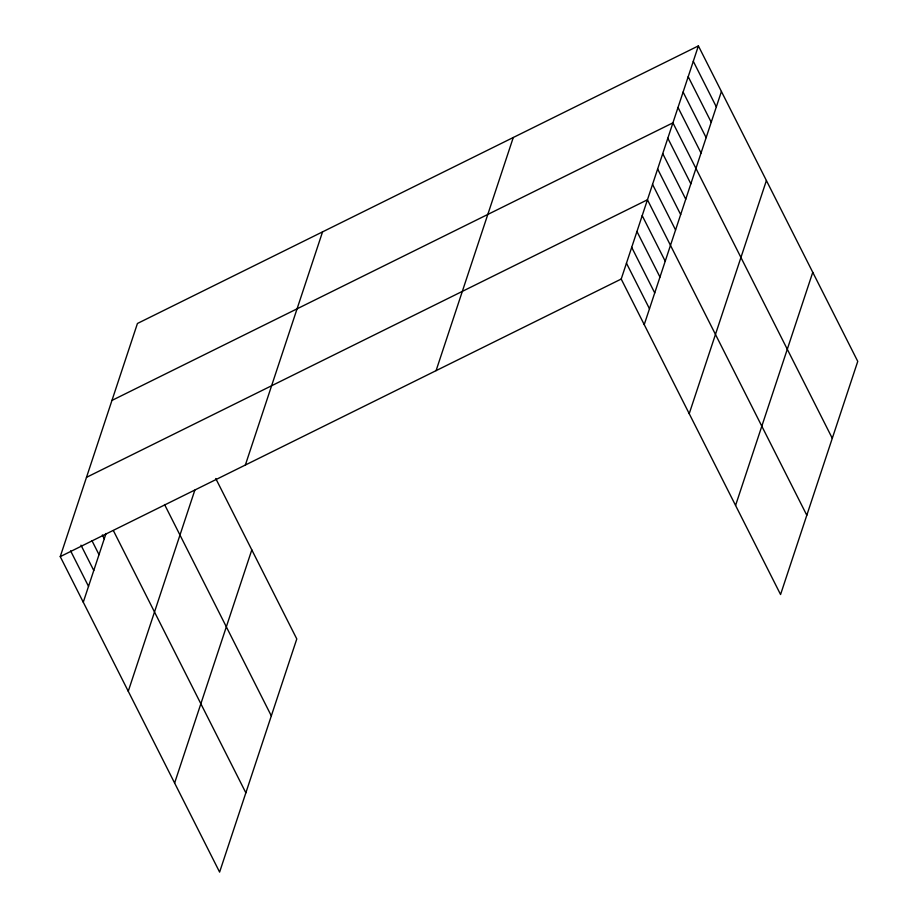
<?xml version="1.0" encoding="UTF-8"?>
<svg xmlns="http://www.w3.org/2000/svg" width="918" height="918" viewBox="0 0 918 918"><rect width="100%" height="100%" fill="white"/><g stroke="black" fill="none" stroke-linecap="round" stroke-linejoin="round"><path stroke-width="1.38" d="M215.753 478.519L296.789 638.951L219.609 872.1L60.244 556.618L137.436 323.48L698.391 45.9L857.756 361.382L780.564 594.52L621.211 279.049L698.391 45.9M83.274 602.208L106.018 533.507M128.256 691.265L194.834 490.178M245.358 465.024L322.551 231.875M174.615 783.031L251.807 549.893M436.084 370.642L513.277 137.505M644.229 324.628L721.422 91.479M689.223 413.685L766.404 180.548M735.57 505.451L812.763 272.313M111.962 400.42L672.917 122.84L832.282 438.311M86.487 477.349L647.454 199.78L806.807 515.25M60.244 556.618L621.211 279.049M693.297 61.288L716.327 106.867M688.202 76.676L711.232 122.255M683.107 92.064L706.137 137.643M678.012 107.452L701.042 153.031M667.822 138.228L690.852 183.807M662.739 153.616L685.757 199.195M657.644 169.004L680.663 214.582M652.549 184.392L675.568 229.97M642.198 215.627L665.229 261.205M636.954 231.485L659.973 277.064M631.699 247.332L654.729 292.922M626.455 263.191L649.485 308.769M164.552 504.521L271.326 715.891M113.373 530.57L245.852 792.831M102.346 534.987L104.262 538.786M91.984 540.713L99.018 554.644M80.979 545.177L93.774 570.491M70.617 550.892L88.518 586.35"/></g></svg>
